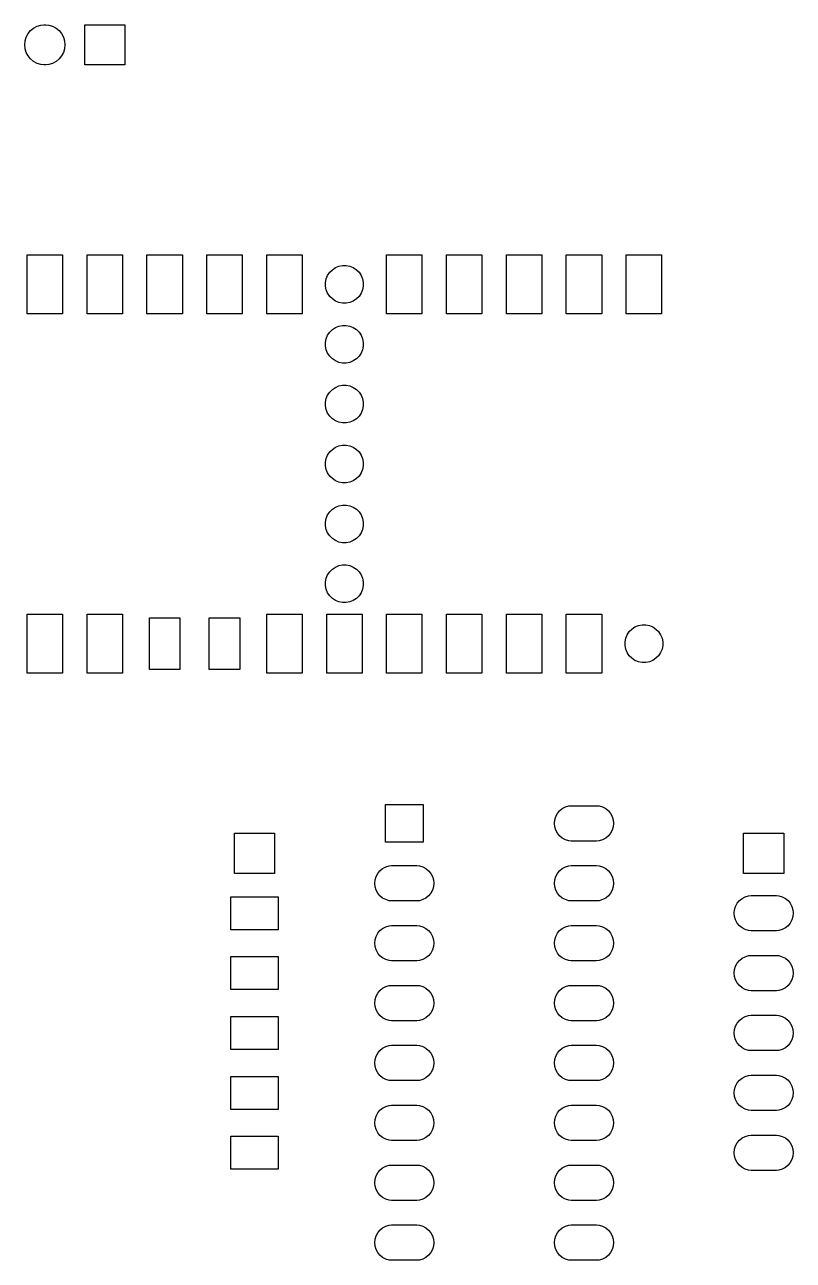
# Model space of a CAD drawing. Extents: x 81 to 148.6, y -132.9 to -77.2.
# Drawn here: x 116 to 148.6, y -132.8 to -80.4 of the extents above; entities that cross this region are included whole.
import ezdxf

# ---------------------------------------------------------------- set-up
doc = ezdxf.new("R2010")
doc.units = 0
doc.header["$MEASUREMENT"] = 0
doc.layers.add('BLACK', color=7, linetype='CONTINUOUS')

msp = doc.modelspace()

# ---------------------------------------------------------------- linework, layer by layer
at = {"layer": 'BLACK', "linetype": 'CONTINUOUS'}
for p, q in [((116.13, -80.8055), (116.236, -80.6761)), ((116.236, -80.6761), (116.365, -80.5698)), ((116.365, -80.5698), (116.513, -80.4909)), ((116.513, -80.4909), (116.673, -80.4423)), ((116.673, -80.4423), (116.798, -80.43)), ((116.798, -80.43), (116.882, -80.43)), ((116.882, -80.43), (117.007, -80.4423)), ((117.007, -80.4423), (117.167, -80.4909)), ((117.167, -80.4909), (117.315, -80.5698)), ((117.315, -80.5698), (117.444, -80.6761)), ((117.444, -80.6761), (117.55, -80.8055)), ((118.53, -82.13), (118.53, -80.43)), ((118.53, -80.43), (120.23, -80.43)), ((120.23, -80.43), (120.23, -82.13)), ((115.986, -81.28), (116.002, -81.1134)), ((116.002, -81.1134), (116.051, -80.9531)), ((116.051, -80.9531), (116.13, -80.8055)), ((117.55, -80.8055), (117.629, -80.9531)), ((117.629, -80.9531), (117.678, -81.1134)), ((117.678, -81.1134), (117.694, -81.28)), ((116.002, -81.4466), (115.986, -81.28)), ((116.051, -81.6069), (116.002, -81.4466)), ((116.13, -81.7545), (116.051, -81.6069)), ((117.629, -81.6069), (117.55, -81.7545)), ((117.678, -81.4466), (117.629, -81.6069)), ((117.694, -81.28), (117.678, -81.4466)), ((116.236, -81.8839), (116.13, -81.7545)), ((116.365, -81.9902), (116.236, -81.8839)), ((116.513, -82.0691), (116.365, -81.9902)), ((116.673, -82.1177), (116.513, -82.0691)), ((116.798, -82.13), (116.673, -82.1177)), ((116.882, -82.13), (116.798, -82.13)), ((117.007, -82.1177), (116.882, -82.13)), ((117.167, -82.0691), (117.007, -82.1177)), ((117.315, -81.9902), (117.167, -82.0691)), ((117.444, -81.8839), (117.315, -81.9902)), ((117.55, -81.7545), (117.444, -81.8839)), ((120.23, -82.13), (118.53, -82.13)), ((116.09, -92.69), (116.09, -90.19)), ((116.09, -90.19), (117.59, -90.19)), ((117.59, -90.19), (117.59, -92.69)), ((118.63, -92.69), (118.63, -90.19)), ((118.63, -90.19), (120.13, -90.19)), ((120.13, -90.19), (120.13, -92.69)), ((121.17, -92.69), (121.17, -90.19)), ((121.17, -90.19), (122.67, -90.19)), ((122.67, -90.19), (122.67, -92.69)), ((123.71, -92.69), (123.71, -90.19)), ((123.71, -90.19), (125.21, -90.19)), ((125.21, -90.19), (125.21, -92.69)), ((126.25, -92.69), (126.25, -90.19)), ((126.25, -90.19), (127.75, -90.19)), ((127.75, -90.19), (127.75, -92.69)), ((129.307, -90.6707), (129.461, -90.64)), ((129.461, -90.64), (129.619, -90.64)), ((129.619, -90.64), (129.773, -90.6707)), ((131.33, -92.69), (131.33, -90.19)), ((131.33, -90.19), (132.83, -90.19)), ((132.83, -90.19), (132.83, -92.69)), ((133.87, -92.69), (133.87, -90.19)), ((133.87, -90.19), (135.37, -90.19)), ((135.37, -90.19), (135.37, -92.69)), ((136.41, -92.69), (136.41, -90.19)), ((136.41, -90.19), (137.91, -90.19)), ((137.91, -90.19), (137.91, -92.69)), ((138.95, -92.69), (138.95, -90.19)), ((138.95, -90.19), (140.45, -90.19)), ((140.45, -90.19), (140.45, -92.69)), ((141.49, -92.69), (141.49, -90.19)), ((141.49, -90.19), (142.99, -90.19)), ((142.99, -90.19), (142.99, -92.69)), ((128.771, -91.2066), (128.831, -91.0611)), ((128.831, -91.0611), (128.919, -90.93)), ((128.919, -90.93), (129.03, -90.8186)), ((129.03, -90.8186), (129.161, -90.731)), ((129.161, -90.731), (129.307, -90.6707)), ((129.773, -90.6707), (129.919, -90.731)), ((129.919, -90.731), (130.05, -90.8186)), ((130.05, -90.8186), (130.161, -90.93)), ((130.161, -90.93), (130.249, -91.0611)), ((130.249, -91.0611), (130.309, -91.2066)), ((128.74, -91.3612), (128.771, -91.2066)), ((128.74, -91.5188), (128.74, -91.3612)), ((128.771, -91.6734), (128.74, -91.5188)), ((128.831, -91.8189), (128.771, -91.6734)), ((130.309, -91.6734), (130.249, -91.8189)), ((130.309, -91.2066), (130.34, -91.3612)), ((130.34, -91.5188), (130.309, -91.6734)), ((130.34, -91.3612), (130.34, -91.5188)), ((128.919, -91.95), (128.831, -91.8189)), ((129.03, -92.0614), (128.919, -91.95)), ((129.161, -92.149), (129.03, -92.0614)), ((129.307, -92.2093), (129.161, -92.149)), ((129.461, -92.24), (129.307, -92.2093)), ((129.773, -92.2093), (129.619, -92.24)), ((129.919, -92.149), (129.773, -92.2093)), ((130.05, -92.0614), (129.919, -92.149)), ((130.161, -91.95), (130.05, -92.0614)), ((130.249, -91.8189), (130.161, -91.95)), ((117.59, -92.69), (116.09, -92.69)), ((120.13, -92.69), (118.63, -92.69)), ((122.67, -92.69), (121.17, -92.69)), ((125.21, -92.69), (123.71, -92.69)), ((127.75, -92.69), (126.25, -92.69)), ((129.619, -92.24), (129.461, -92.24)), ((132.83, -92.69), (131.33, -92.69)), ((135.37, -92.69), (133.87, -92.69)), ((137.91, -92.69), (136.41, -92.69)), ((140.45, -92.69), (138.95, -92.69)), ((142.99, -92.69), (141.49, -92.69)), ((129.03, -93.3586), (129.161, -93.271)), ((129.161, -93.271), (129.307, -93.2107)), ((129.307, -93.2107), (129.461, -93.18)), ((129.461, -93.18), (129.619, -93.18)), ((129.619, -93.18), (129.773, -93.2107)), ((129.773, -93.2107), (129.919, -93.271)), ((129.919, -93.271), (130.05, -93.3586)), ((128.74, -93.9012), (128.771, -93.7466)), ((128.771, -93.7466), (128.831, -93.6011)), ((128.831, -93.6011), (128.919, -93.47)), ((128.919, -93.47), (129.03, -93.3586)), ((130.05, -93.3586), (130.161, -93.47)), ((130.161, -93.47), (130.249, -93.6011)), ((130.249, -93.6011), (130.309, -93.7466)), ((130.309, -93.7466), (130.34, -93.9012)), ((128.74, -94.0588), (128.74, -93.9012)), ((128.771, -94.2134), (128.74, -94.0588)), ((128.831, -94.3589), (128.771, -94.2134)), ((130.309, -94.2134), (130.249, -94.3589)), ((130.34, -94.0588), (130.309, -94.2134)), ((130.34, -93.9012), (130.34, -94.0588)), ((128.919, -94.49), (128.831, -94.3589)), ((129.03, -94.6014), (128.919, -94.49)), ((129.161, -94.689), (129.03, -94.6014)), ((129.307, -94.7493), (129.161, -94.689)), ((129.461, -94.78), (129.307, -94.7493)), ((129.619, -94.78), (129.461, -94.78)), ((129.773, -94.7493), (129.619, -94.78)), ((129.919, -94.689), (129.773, -94.7493)), ((130.05, -94.6014), (129.919, -94.689)), ((130.161, -94.49), (130.05, -94.6014)), ((130.249, -94.3589), (130.161, -94.49)), ((129.03, -95.8986), (129.161, -95.811)), ((129.161, -95.811), (129.307, -95.7507)), ((129.307, -95.7507), (129.461, -95.72)), ((129.461, -95.72), (129.619, -95.72)), ((129.619, -95.72), (129.773, -95.7507)), ((129.773, -95.7507), (129.919, -95.811)), ((129.919, -95.811), (130.05, -95.8986)), ((128.74, -96.4412), (128.771, -96.2866)), ((128.771, -96.2866), (128.831, -96.1411)), ((128.831, -96.1411), (128.919, -96.01)), ((128.919, -96.01), (129.03, -95.8986)), ((130.05, -95.8986), (130.161, -96.01)), ((130.161, -96.01), (130.249, -96.1411)), ((130.249, -96.1411), (130.309, -96.2866)), ((130.309, -96.2866), (130.34, -96.4412)), ((128.74, -96.5988), (128.74, -96.4412)), ((128.771, -96.7534), (128.74, -96.5988)), ((128.831, -96.8989), (128.771, -96.7534)), ((128.919, -97.03), (128.831, -96.8989)), ((130.249, -96.8989), (130.161, -97.03)), ((130.309, -96.7534), (130.249, -96.8989)), ((130.34, -96.5988), (130.309, -96.7534)), ((130.34, -96.4412), (130.34, -96.5988)), ((129.03, -97.1414), (128.919, -97.03)), ((129.161, -97.229), (129.03, -97.1414)), ((129.307, -97.2893), (129.161, -97.229)), ((129.461, -97.32), (129.307, -97.2893)), ((129.619, -97.32), (129.461, -97.32)), ((129.773, -97.2893), (129.619, -97.32)), ((129.919, -97.229), (129.773, -97.2893)), ((130.05, -97.1414), (129.919, -97.229)), ((130.161, -97.03), (130.05, -97.1414)), ((128.919, -98.55), (129.03, -98.4386)), ((129.03, -98.4386), (129.161, -98.351)), ((129.161, -98.351), (129.307, -98.2907)), ((129.307, -98.2907), (129.461, -98.26)), ((129.461, -98.26), (129.619, -98.26)), ((129.619, -98.26), (129.773, -98.2907)), ((129.773, -98.2907), (129.919, -98.351)), ((129.919, -98.351), (130.05, -98.4386)), ((130.05, -98.4386), (130.161, -98.55)), ((128.74, -98.9812), (128.771, -98.8266)), ((128.74, -99.1388), (128.74, -98.9812)), ((128.771, -98.8266), (128.831, -98.6811)), ((128.831, -98.6811), (128.919, -98.55)), ((130.161, -98.55), (130.249, -98.6811)), ((130.249, -98.6811), (130.309, -98.8266)), ((130.309, -98.8266), (130.34, -98.9812)), ((130.34, -98.9812), (130.34, -99.1388)), ((128.771, -99.2934), (128.74, -99.1388)), ((128.831, -99.4389), (128.771, -99.2934)), ((128.919, -99.57), (128.831, -99.4389)), ((130.249, -99.4389), (130.161, -99.57)), ((130.309, -99.2934), (130.249, -99.4389)), ((130.34, -99.1388), (130.309, -99.2934)), ((129.03, -99.6814), (128.919, -99.57)), ((129.161, -99.769), (129.03, -99.6814)), ((129.307, -99.8293), (129.161, -99.769)), ((129.461, -99.86), (129.307, -99.8293)), ((129.619, -99.86), (129.461, -99.86)), ((129.773, -99.8293), (129.619, -99.86)), ((129.919, -99.769), (129.773, -99.8293)), ((130.05, -99.6814), (129.919, -99.769)), ((130.161, -99.57), (130.05, -99.6814)), ((128.831, -101.221), (128.919, -101.09)), ((128.919, -101.09), (129.03, -100.979)), ((129.03, -100.979), (129.161, -100.891)), ((129.161, -100.891), (129.307, -100.831)), ((129.307, -100.831), (129.461, -100.8)), ((129.461, -100.8), (129.619, -100.8)), ((129.619, -100.8), (129.773, -100.831)), ((129.773, -100.831), (129.919, -100.891)), ((129.919, -100.891), (130.05, -100.979)), ((130.05, -100.979), (130.161, -101.09)), ((130.161, -101.09), (130.249, -101.221)), ((128.74, -101.521), (128.771, -101.367)), ((128.74, -101.679), (128.74, -101.521)), ((128.771, -101.367), (128.831, -101.221)), ((130.249, -101.221), (130.309, -101.367)), ((130.309, -101.367), (130.34, -101.521)), ((130.34, -101.521), (130.34, -101.679)), ((128.771, -101.833), (128.74, -101.679)), ((128.831, -101.979), (128.771, -101.833)), ((128.919, -102.11), (128.831, -101.979)), ((129.03, -102.221), (128.919, -102.11)), ((130.161, -102.11), (130.05, -102.221)), ((130.249, -101.979), (130.161, -102.11)), ((130.309, -101.833), (130.249, -101.979)), ((130.34, -101.679), (130.309, -101.833)), ((129.161, -102.309), (129.03, -102.221)), ((129.307, -102.369), (129.161, -102.309)), ((129.461, -102.4), (129.307, -102.369)), ((129.619, -102.4), (129.461, -102.4)), ((129.773, -102.369), (129.619, -102.4)), ((129.919, -102.309), (129.773, -102.369)), ((130.05, -102.221), (129.919, -102.309)), ((128.831, -103.761), (128.919, -103.63)), ((128.919, -103.63), (129.03, -103.519)), ((129.03, -103.519), (129.161, -103.431)), ((129.161, -103.431), (129.307, -103.371)), ((129.307, -103.371), (129.461, -103.34)), ((129.461, -103.34), (129.619, -103.34)), ((129.619, -103.34), (129.773, -103.371)), ((129.773, -103.371), (129.919, -103.431)), ((129.919, -103.431), (130.05, -103.519)), ((130.05, -103.519), (130.161, -103.63)), ((130.161, -103.63), (130.249, -103.761)), ((128.74, -104.061), (128.771, -103.907)), ((128.74, -104.219), (128.74, -104.061)), ((128.771, -104.373), (128.74, -104.219)), ((128.771, -103.907), (128.831, -103.761)), ((130.249, -103.761), (130.309, -103.907)), ((130.309, -103.907), (130.34, -104.061)), ((130.34, -104.219), (130.309, -104.373)), ((130.34, -104.061), (130.34, -104.219)), ((128.831, -104.519), (128.771, -104.373)), ((128.919, -104.65), (128.831, -104.519)), ((129.03, -104.761), (128.919, -104.65)), ((129.161, -104.849), (129.03, -104.761)), ((130.05, -104.761), (129.919, -104.849)), ((130.161, -104.65), (130.05, -104.761)), ((130.249, -104.519), (130.161, -104.65)), ((130.309, -104.373), (130.249, -104.519)), ((129.307, -104.909), (129.161, -104.849)), ((129.461, -104.94), (129.307, -104.909)), ((129.619, -104.94), (129.461, -104.94)), ((129.773, -104.909), (129.619, -104.94)), ((129.919, -104.849), (129.773, -104.909)), ((116.09, -107.93), (116.09, -105.43)), ((116.09, -105.43), (117.59, -105.43)), ((117.59, -105.43), (117.59, -107.93)), ((118.63, -107.93), (118.63, -105.43)), ((118.63, -105.43), (120.13, -105.43)), ((120.13, -105.43), (120.13, -107.93)), ((121.27, -107.78), (121.27, -105.58)), ((121.27, -105.58), (122.57, -105.58)), ((122.57, -105.58), (122.57, -107.78)), ((123.81, -107.78), (123.81, -105.58)), ((123.81, -105.58), (125.11, -105.58)), ((125.11, -105.58), (125.11, -107.78)), ((126.25, -107.93), (126.25, -105.43)), ((126.25, -105.43), (127.75, -105.43)), ((127.75, -105.43), (127.75, -107.93)), ((128.79, -107.93), (128.79, -105.43)), ((128.79, -105.43), (130.29, -105.43)), ((130.29, -105.43), (130.29, -107.93)), ((131.33, -107.93), (131.33, -105.43)), ((131.33, -105.43), (132.83, -105.43)), ((132.83, -105.43), (132.83, -107.93)), ((133.87, -107.93), (133.87, -105.43)), ((133.87, -105.43), (135.37, -105.43)), ((135.37, -105.43), (135.37, -107.93)), ((136.41, -107.93), (136.41, -105.43)), ((136.41, -105.43), (137.91, -105.43)), ((137.91, -105.43), (137.91, -107.93)), ((138.95, -107.93), (138.95, -105.43)), ((138.95, -105.43), (140.45, -105.43)), ((140.45, -105.43), (140.45, -107.93)), ((141.471, -106.447), (141.531, -106.301)), ((141.531, -106.301), (141.619, -106.17)), ((141.619, -106.17), (141.73, -106.059)), ((141.73, -106.059), (141.861, -105.971)), ((141.861, -105.971), (142.007, -105.911)), ((142.007, -105.911), (142.161, -105.88)), ((142.161, -105.88), (142.319, -105.88)), ((142.319, -105.88), (142.473, -105.911)), ((142.473, -105.911), (142.619, -105.971)), ((142.619, -105.971), (142.75, -106.059)), ((142.75, -106.059), (142.861, -106.17)), ((142.861, -106.17), (142.949, -106.301)), ((142.949, -106.301), (143.009, -106.447)), ((141.44, -106.601), (141.471, -106.447)), ((141.44, -106.759), (141.44, -106.601)), ((141.471, -106.913), (141.44, -106.759)), ((143.009, -106.447), (143.04, -106.601)), ((143.04, -106.759), (143.009, -106.913)), ((143.04, -106.601), (143.04, -106.759)), ((141.531, -107.059), (141.471, -106.913)), ((141.619, -107.19), (141.531, -107.059)), ((141.73, -107.301), (141.619, -107.19)), ((141.861, -107.389), (141.73, -107.301)), ((142.007, -107.449), (141.861, -107.389)), ((142.619, -107.389), (142.473, -107.449)), ((142.75, -107.301), (142.619, -107.389)), ((142.861, -107.19), (142.75, -107.301)), ((142.949, -107.059), (142.861, -107.19)), ((143.009, -106.913), (142.949, -107.059)), ((117.59, -107.93), (116.09, -107.93)), ((120.13, -107.93), (118.63, -107.93)), ((122.57, -107.78), (121.27, -107.78)), ((125.11, -107.78), (123.81, -107.78)), ((127.75, -107.93), (126.25, -107.93)), ((130.29, -107.93), (128.79, -107.93)), ((132.83, -107.93), (131.33, -107.93)), ((135.37, -107.93), (133.87, -107.93)), ((137.91, -107.93), (136.41, -107.93)), ((140.45, -107.93), (138.95, -107.93)), ((142.161, -107.48), (142.007, -107.449)), ((142.319, -107.48), (142.161, -107.48)), ((142.473, -107.449), (142.319, -107.48)), ((131.28, -115.1), (131.28, -113.5)), ((131.28, -113.5), (132.88, -113.5)), ((132.88, -113.5), (132.88, -115.1)), ((138.667, -113.767), (138.781, -113.673)), ((138.781, -113.673), (138.912, -113.604)), ((138.912, -113.604), (139.053, -113.561)), ((139.053, -113.561), (139.163, -113.55)), ((139.163, -113.55), (140.237, -113.55)), ((140.237, -113.55), (140.347, -113.561)), ((140.347, -113.561), (140.488, -113.604)), ((140.488, -113.604), (140.619, -113.673)), ((140.619, -113.673), (140.733, -113.767)), ((138.446, -114.3), (138.461, -114.153)), ((138.461, -114.153), (138.504, -114.012)), ((138.504, -114.012), (138.573, -113.881)), ((138.573, -113.881), (138.667, -113.767)), ((140.733, -113.767), (140.827, -113.881)), ((140.827, -113.881), (140.896, -114.012)), ((140.896, -114.012), (140.939, -114.153)), ((140.939, -114.153), (140.954, -114.3)), ((124.88, -116.42), (124.88, -114.72)), ((124.88, -114.72), (126.58, -114.72)), ((126.58, -114.72), (126.58, -116.42)), ((138.461, -114.447), (138.446, -114.3)), ((138.504, -114.588), (138.461, -114.447)), ((138.573, -114.719), (138.504, -114.588)), ((138.667, -114.833), (138.573, -114.719)), ((140.827, -114.719), (140.733, -114.833)), ((140.896, -114.588), (140.827, -114.719)), ((140.939, -114.447), (140.896, -114.588)), ((140.954, -114.3), (140.939, -114.447)), ((146.47, -116.42), (146.47, -114.72)), ((146.47, -114.72), (148.17, -114.72)), ((148.17, -114.72), (148.17, -116.42)), ((132.88, -115.1), (131.28, -115.1)), ((138.781, -114.927), (138.667, -114.833)), ((138.912, -114.996), (138.781, -114.927)), ((139.053, -115.039), (138.912, -114.996)), ((139.163, -115.05), (139.053, -115.039)), ((140.237, -115.05), (139.163, -115.05)), ((140.347, -115.039), (140.237, -115.05)), ((140.488, -114.996), (140.347, -115.039)), ((140.619, -114.927), (140.488, -114.996)), ((140.733, -114.833), (140.619, -114.927)), ((130.953, -116.421), (131.047, -116.307)), ((131.047, -116.307), (131.161, -116.213)), ((131.161, -116.213), (131.292, -116.144)), ((131.292, -116.144), (131.433, -116.101)), ((131.433, -116.101), (131.543, -116.09)), ((131.543, -116.09), (132.617, -116.09)), ((132.617, -116.09), (132.727, -116.101)), ((132.727, -116.101), (132.868, -116.144)), ((132.868, -116.144), (132.999, -116.213)), ((132.999, -116.213), (133.113, -116.307)), ((133.113, -116.307), (133.207, -116.421)), ((138.573, -116.421), (138.667, -116.307)), ((138.667, -116.307), (138.781, -116.213)), ((138.781, -116.213), (138.912, -116.144)), ((138.912, -116.144), (139.053, -116.101)), ((139.053, -116.101), (139.163, -116.09)), ((139.163, -116.09), (140.237, -116.09)), ((140.237, -116.09), (140.347, -116.101)), ((140.347, -116.101), (140.488, -116.144)), ((140.488, -116.144), (140.619, -116.213)), ((140.619, -116.213), (140.733, -116.307)), ((140.733, -116.307), (140.827, -116.421)), ((126.58, -116.42), (124.88, -116.42)), ((130.826, -116.84), (130.841, -116.693)), ((130.841, -116.987), (130.826, -116.84)), ((130.841, -116.693), (130.884, -116.552)), ((130.884, -116.552), (130.953, -116.421)), ((133.207, -116.421), (133.276, -116.552)), ((133.276, -116.552), (133.319, -116.693)), ((133.319, -116.693), (133.334, -116.84)), ((133.334, -116.84), (133.319, -116.987)), ((138.446, -116.84), (138.461, -116.693)), ((138.461, -116.987), (138.446, -116.84)), ((138.461, -116.693), (138.504, -116.552)), ((138.504, -116.552), (138.573, -116.421)), ((140.827, -116.421), (140.896, -116.552)), ((140.896, -116.552), (140.939, -116.693)), ((140.939, -116.693), (140.954, -116.84)), ((140.954, -116.84), (140.939, -116.987)), ((148.17, -116.42), (146.47, -116.42)), ((130.884, -117.128), (130.841, -116.987)), ((130.953, -117.259), (130.884, -117.128)), ((131.047, -117.373), (130.953, -117.259)), ((131.161, -117.467), (131.047, -117.373)), ((133.113, -117.373), (132.999, -117.467)), ((133.207, -117.259), (133.113, -117.373)), ((133.276, -117.128), (133.207, -117.259)), ((133.319, -116.987), (133.276, -117.128)), ((138.504, -117.128), (138.461, -116.987)), ((138.573, -117.259), (138.504, -117.128)), ((138.667, -117.373), (138.573, -117.259)), ((138.781, -117.467), (138.667, -117.373)), ((140.733, -117.373), (140.619, -117.467)), ((140.827, -117.259), (140.733, -117.373)), ((140.896, -117.128), (140.827, -117.259)), ((140.939, -116.987), (140.896, -117.128)), ((146.532, -117.414), (146.673, -117.371)), ((146.673, -117.371), (146.783, -117.36)), ((146.783, -117.36), (147.857, -117.36)), ((147.857, -117.36), (147.967, -117.371)), ((147.967, -117.371), (148.108, -117.414)), ((124.73, -118.81), (124.73, -117.41)), ((124.73, -117.41), (126.73, -117.41)), ((126.73, -117.41), (126.73, -118.81)), ((131.292, -117.536), (131.161, -117.467)), ((131.433, -117.579), (131.292, -117.536)), ((131.543, -117.59), (131.433, -117.579)), ((132.617, -117.59), (131.543, -117.59)), ((132.727, -117.579), (132.617, -117.59)), ((132.868, -117.536), (132.727, -117.579)), ((132.999, -117.467), (132.868, -117.536)), ((138.912, -117.536), (138.781, -117.467)), ((139.053, -117.579), (138.912, -117.536)), ((139.163, -117.59), (139.053, -117.579)), ((140.237, -117.59), (139.163, -117.59)), ((140.347, -117.579), (140.237, -117.59)), ((140.488, -117.536), (140.347, -117.579)), ((140.619, -117.467), (140.488, -117.536)), ((146.081, -117.963), (146.124, -117.822)), ((146.124, -117.822), (146.193, -117.691)), ((146.193, -117.691), (146.287, -117.577)), ((146.287, -117.577), (146.401, -117.483)), ((146.401, -117.483), (146.532, -117.414)), ((148.108, -117.414), (148.239, -117.483)), ((148.239, -117.483), (148.353, -117.577)), ((148.353, -117.577), (148.447, -117.691)), ((148.447, -117.691), (148.516, -117.822)), ((148.516, -117.822), (148.559, -117.963)), ((146.066, -118.11), (146.081, -117.963)), ((146.081, -118.257), (146.066, -118.11)), ((146.124, -118.398), (146.081, -118.257)), ((146.193, -118.529), (146.124, -118.398)), ((148.516, -118.398), (148.447, -118.529)), ((148.559, -118.257), (148.516, -118.398)), ((148.559, -117.963), (148.574, -118.11)), ((148.574, -118.11), (148.559, -118.257)), ((126.73, -118.81), (124.73, -118.81)), ((130.953, -118.961), (131.047, -118.847)), ((131.047, -118.847), (131.161, -118.753)), ((131.161, -118.753), (131.292, -118.684)), ((131.292, -118.684), (131.433, -118.641)), ((131.433, -118.641), (131.543, -118.63)), ((131.543, -118.63), (132.617, -118.63)), ((132.617, -118.63), (132.727, -118.641)), ((132.727, -118.641), (132.868, -118.684)), ((132.868, -118.684), (132.999, -118.753)), ((132.999, -118.753), (133.113, -118.847)), ((133.113, -118.847), (133.207, -118.961)), ((138.573, -118.961), (138.667, -118.847)), ((138.667, -118.847), (138.781, -118.753)), ((138.781, -118.753), (138.912, -118.684)), ((138.912, -118.684), (139.053, -118.641)), ((139.053, -118.641), (139.163, -118.63)), ((139.163, -118.63), (140.237, -118.63)), ((140.237, -118.63), (140.347, -118.641)), ((140.347, -118.641), (140.488, -118.684)), ((140.488, -118.684), (140.619, -118.753)), ((140.619, -118.753), (140.733, -118.847)), ((140.733, -118.847), (140.827, -118.961)), ((146.287, -118.643), (146.193, -118.529)), ((146.401, -118.737), (146.287, -118.643)), ((146.532, -118.806), (146.401, -118.737)), ((146.673, -118.849), (146.532, -118.806)), ((146.783, -118.86), (146.673, -118.849)), ((147.857, -118.86), (146.783, -118.86)), ((147.967, -118.849), (147.857, -118.86)), ((148.108, -118.806), (147.967, -118.849)), ((148.239, -118.737), (148.108, -118.806)), ((148.353, -118.643), (148.239, -118.737)), ((148.447, -118.529), (148.353, -118.643)), ((130.826, -119.38), (130.841, -119.233)), ((130.841, -119.527), (130.826, -119.38)), ((130.841, -119.233), (130.884, -119.092)), ((130.884, -119.092), (130.953, -118.961)), ((133.207, -118.961), (133.276, -119.092)), ((133.276, -119.092), (133.319, -119.233)), ((133.319, -119.233), (133.334, -119.38)), ((133.334, -119.38), (133.319, -119.527)), ((138.446, -119.38), (138.461, -119.233)), ((138.461, -119.527), (138.446, -119.38)), ((138.461, -119.233), (138.504, -119.092)), ((138.504, -119.092), (138.573, -118.961)), ((140.827, -118.961), (140.896, -119.092)), ((140.896, -119.092), (140.939, -119.233)), ((140.939, -119.233), (140.954, -119.38)), ((140.954, -119.38), (140.939, -119.527)), ((124.73, -121.35), (124.73, -119.95)), ((124.73, -119.95), (126.73, -119.95)), ((126.73, -119.95), (126.73, -121.35)), ((130.884, -119.668), (130.841, -119.527)), ((130.953, -119.799), (130.884, -119.668)), ((131.047, -119.913), (130.953, -119.799)), ((131.161, -120.007), (131.047, -119.913)), ((133.113, -119.913), (132.999, -120.007)), ((133.207, -119.799), (133.113, -119.913)), ((133.276, -119.668), (133.207, -119.799)), ((133.319, -119.527), (133.276, -119.668)), ((138.504, -119.668), (138.461, -119.527)), ((138.573, -119.799), (138.504, -119.668)), ((138.667, -119.913), (138.573, -119.799)), ((138.781, -120.007), (138.667, -119.913)), ((140.733, -119.913), (140.619, -120.007)), ((140.827, -119.799), (140.733, -119.913)), ((140.896, -119.668), (140.827, -119.799)), ((140.939, -119.527), (140.896, -119.668)), ((146.401, -120.023), (146.532, -119.954)), ((146.532, -119.954), (146.673, -119.911)), ((146.673, -119.911), (146.783, -119.9)), ((146.783, -119.9), (147.857, -119.9)), ((147.857, -119.9), (147.967, -119.911)), ((147.967, -119.911), (148.108, -119.954)), ((148.108, -119.954), (148.239, -120.023)), ((131.292, -120.076), (131.161, -120.007)), ((131.433, -120.119), (131.292, -120.076)), ((131.543, -120.13), (131.433, -120.119)), ((132.617, -120.13), (131.543, -120.13)), ((132.727, -120.119), (132.617, -120.13)), ((132.868, -120.076), (132.727, -120.119)), ((132.999, -120.007), (132.868, -120.076)), ((138.912, -120.076), (138.781, -120.007)), ((139.053, -120.119), (138.912, -120.076)), ((139.163, -120.13), (139.053, -120.119)), ((140.237, -120.13), (139.163, -120.13)), ((140.347, -120.119), (140.237, -120.13)), ((140.488, -120.076), (140.347, -120.119)), ((140.619, -120.007), (140.488, -120.076)), ((146.066, -120.65), (146.081, -120.503)), ((146.081, -120.503), (146.124, -120.362)), ((146.124, -120.362), (146.193, -120.231)), ((146.193, -120.231), (146.287, -120.117)), ((146.287, -120.117), (146.401, -120.023)), ((148.239, -120.023), (148.353, -120.117)), ((148.353, -120.117), (148.447, -120.231)), ((148.447, -120.231), (148.516, -120.362)), ((148.516, -120.362), (148.559, -120.503)), ((148.559, -120.503), (148.574, -120.65)), ((146.081, -120.797), (146.066, -120.65)), ((146.124, -120.938), (146.081, -120.797)), ((146.193, -121.069), (146.124, -120.938)), ((148.516, -120.938), (148.447, -121.069)), ((148.559, -120.797), (148.516, -120.938)), ((148.574, -120.65), (148.559, -120.797)), ((126.73, -121.35), (124.73, -121.35)), ((130.884, -121.632), (130.953, -121.501)), ((130.953, -121.501), (131.047, -121.387)), ((131.047, -121.387), (131.161, -121.293)), ((131.161, -121.293), (131.292, -121.224)), ((131.292, -121.224), (131.433, -121.181)), ((131.433, -121.181), (131.543, -121.17)), ((131.543, -121.17), (132.617, -121.17)), ((132.617, -121.17), (132.727, -121.181)), ((132.727, -121.181), (132.868, -121.224)), ((132.868, -121.224), (132.999, -121.293)), ((132.999, -121.293), (133.113, -121.387)), ((133.113, -121.387), (133.207, -121.501)), ((133.207, -121.501), (133.276, -121.632)), ((138.504, -121.632), (138.573, -121.501)), ((138.573, -121.501), (138.667, -121.387)), ((138.667, -121.387), (138.781, -121.293)), ((138.781, -121.293), (138.912, -121.224)), ((138.912, -121.224), (139.053, -121.181)), ((139.053, -121.181), (139.163, -121.17)), ((139.163, -121.17), (140.237, -121.17)), ((140.237, -121.17), (140.347, -121.181)), ((140.347, -121.181), (140.488, -121.224)), ((140.488, -121.224), (140.619, -121.293)), ((140.619, -121.293), (140.733, -121.387)), ((140.733, -121.387), (140.827, -121.501)), ((140.827, -121.501), (140.896, -121.632)), ((146.287, -121.183), (146.193, -121.069)), ((146.401, -121.277), (146.287, -121.183)), ((146.532, -121.346), (146.401, -121.277)), ((146.673, -121.389), (146.532, -121.346)), ((146.783, -121.4), (146.673, -121.389)), ((147.857, -121.4), (146.783, -121.4)), ((147.967, -121.389), (147.857, -121.4)), ((148.108, -121.346), (147.967, -121.389)), ((148.239, -121.277), (148.108, -121.346)), ((148.353, -121.183), (148.239, -121.277)), ((148.447, -121.069), (148.353, -121.183)), ((130.826, -121.92), (130.841, -121.773)), ((130.841, -122.067), (130.826, -121.92)), ((130.841, -121.773), (130.884, -121.632)), ((130.884, -122.208), (130.841, -122.067)), ((133.276, -121.632), (133.319, -121.773)), ((133.319, -122.067), (133.276, -122.208)), ((133.319, -121.773), (133.334, -121.92)), ((133.334, -121.92), (133.319, -122.067)), ((138.446, -121.92), (138.461, -121.773)), ((138.461, -122.067), (138.446, -121.92)), ((138.461, -121.773), (138.504, -121.632)), ((138.504, -122.208), (138.461, -122.067)), ((140.896, -121.632), (140.939, -121.773)), ((140.939, -122.067), (140.896, -122.208)), ((140.939, -121.773), (140.954, -121.92)), ((140.954, -121.92), (140.939, -122.067)), ((124.73, -123.89), (124.73, -122.49)), ((124.73, -122.49), (126.73, -122.49)), ((126.73, -122.49), (126.73, -123.89)), ((130.953, -122.339), (130.884, -122.208)), ((131.047, -122.453), (130.953, -122.339)), ((131.161, -122.547), (131.047, -122.453)), ((131.292, -122.616), (131.161, -122.547)), ((131.433, -122.659), (131.292, -122.616)), ((132.868, -122.616), (132.727, -122.659)), ((132.999, -122.547), (132.868, -122.616)), ((133.113, -122.453), (132.999, -122.547)), ((133.207, -122.339), (133.113, -122.453)), ((133.276, -122.208), (133.207, -122.339)), ((138.573, -122.339), (138.504, -122.208)), ((138.667, -122.453), (138.573, -122.339)), ((138.781, -122.547), (138.667, -122.453)), ((138.912, -122.616), (138.781, -122.547)), ((139.053, -122.659), (138.912, -122.616)), ((140.488, -122.616), (140.347, -122.659)), ((140.619, -122.547), (140.488, -122.616)), ((140.733, -122.453), (140.619, -122.547)), ((140.827, -122.339), (140.733, -122.453)), ((140.896, -122.208), (140.827, -122.339)), ((146.287, -122.657), (146.401, -122.563)), ((146.401, -122.563), (146.532, -122.494)), ((146.532, -122.494), (146.673, -122.451)), ((146.673, -122.451), (146.783, -122.44)), ((146.783, -122.44), (147.857, -122.44)), ((147.857, -122.44), (147.967, -122.451)), ((147.967, -122.451), (148.108, -122.494)), ((148.108, -122.494), (148.239, -122.563)), ((148.239, -122.563), (148.353, -122.657)), ((131.543, -122.67), (131.433, -122.659)), ((132.617, -122.67), (131.543, -122.67)), ((132.727, -122.659), (132.617, -122.67)), ((139.163, -122.67), (139.053, -122.659)), ((140.237, -122.67), (139.163, -122.67)), ((140.347, -122.659), (140.237, -122.67)), ((146.066, -123.19), (146.081, -123.043)), ((146.081, -123.043), (146.124, -122.902)), ((146.124, -122.902), (146.193, -122.771)), ((146.193, -122.771), (146.287, -122.657)), ((148.353, -122.657), (148.447, -122.771)), ((148.447, -122.771), (148.516, -122.902)), ((148.516, -122.902), (148.559, -123.043)), ((148.559, -123.043), (148.574, -123.19)), ((146.081, -123.337), (146.066, -123.19)), ((146.124, -123.478), (146.081, -123.337)), ((146.193, -123.609), (146.124, -123.478)), ((146.287, -123.723), (146.193, -123.609)), ((148.447, -123.609), (148.353, -123.723)), ((148.516, -123.478), (148.447, -123.609)), ((148.559, -123.337), (148.516, -123.478)), ((148.574, -123.19), (148.559, -123.337)), ((126.73, -123.89), (124.73, -123.89)), ((130.841, -124.313), (130.884, -124.172)), ((130.884, -124.172), (130.953, -124.041)), ((130.953, -124.041), (131.047, -123.927)), ((131.047, -123.927), (131.161, -123.833)), ((131.161, -123.833), (131.292, -123.764)), ((131.292, -123.764), (131.433, -123.721)), ((131.433, -123.721), (131.543, -123.71)), ((131.543, -123.71), (132.617, -123.71)), ((132.617, -123.71), (132.727, -123.721)), ((132.727, -123.721), (132.868, -123.764)), ((132.868, -123.764), (132.999, -123.833)), ((132.999, -123.833), (133.113, -123.927)), ((133.113, -123.927), (133.207, -124.041)), ((133.207, -124.041), (133.276, -124.172)), ((133.276, -124.172), (133.319, -124.313)), ((138.461, -124.313), (138.504, -124.172)), ((138.504, -124.172), (138.573, -124.041)), ((138.573, -124.041), (138.667, -123.927)), ((138.667, -123.927), (138.781, -123.833)), ((138.781, -123.833), (138.912, -123.764)), ((138.912, -123.764), (139.053, -123.721)), ((139.053, -123.721), (139.163, -123.71)), ((139.163, -123.71), (140.237, -123.71)), ((140.237, -123.71), (140.347, -123.721)), ((140.347, -123.721), (140.488, -123.764)), ((140.488, -123.764), (140.619, -123.833)), ((140.619, -123.833), (140.733, -123.927)), ((140.733, -123.927), (140.827, -124.041)), ((140.827, -124.041), (140.896, -124.172)), ((140.896, -124.172), (140.939, -124.313)), ((146.401, -123.817), (146.287, -123.723)), ((146.532, -123.886), (146.401, -123.817)), ((146.673, -123.929), (146.532, -123.886)), ((146.783, -123.94), (146.673, -123.929)), ((147.857, -123.94), (146.783, -123.94)), ((147.967, -123.929), (147.857, -123.94)), ((148.108, -123.886), (147.967, -123.929)), ((148.239, -123.817), (148.108, -123.886)), ((148.353, -123.723), (148.239, -123.817)), ((130.826, -124.46), (130.841, -124.313)), ((130.841, -124.607), (130.826, -124.46)), ((130.884, -124.748), (130.841, -124.607)), ((133.319, -124.607), (133.276, -124.748)), ((133.319, -124.313), (133.334, -124.46)), ((133.334, -124.46), (133.319, -124.607)), ((138.446, -124.46), (138.461, -124.313)), ((138.461, -124.607), (138.446, -124.46)), ((138.504, -124.748), (138.461, -124.607)), ((140.939, -124.607), (140.896, -124.748)), ((140.939, -124.313), (140.954, -124.46)), ((140.954, -124.46), (140.939, -124.607)), ((124.73, -126.43), (124.73, -125.03)), ((124.73, -125.03), (126.73, -125.03)), ((126.73, -125.03), (126.73, -126.43)), ((130.953, -124.879), (130.884, -124.748)), ((131.047, -124.993), (130.953, -124.879)), ((131.161, -125.087), (131.047, -124.993)), ((131.292, -125.156), (131.161, -125.087)), ((131.433, -125.199), (131.292, -125.156)), ((131.543, -125.21), (131.433, -125.199)), ((132.617, -125.21), (131.543, -125.21)), ((132.727, -125.199), (132.617, -125.21)), ((132.868, -125.156), (132.727, -125.199)), ((132.999, -125.087), (132.868, -125.156)), ((133.113, -124.993), (132.999, -125.087)), ((133.207, -124.879), (133.113, -124.993)), ((133.276, -124.748), (133.207, -124.879)), ((138.573, -124.879), (138.504, -124.748)), ((138.667, -124.993), (138.573, -124.879)), ((138.781, -125.087), (138.667, -124.993)), ((138.912, -125.156), (138.781, -125.087)), ((139.053, -125.199), (138.912, -125.156)), ((139.163, -125.21), (139.053, -125.199)), ((140.237, -125.21), (139.163, -125.21)), ((140.347, -125.199), (140.237, -125.21)), ((140.488, -125.156), (140.347, -125.199)), ((140.619, -125.087), (140.488, -125.156)), ((140.733, -124.993), (140.619, -125.087)), ((140.827, -124.879), (140.733, -124.993)), ((140.896, -124.748), (140.827, -124.879)), ((146.193, -125.311), (146.287, -125.197)), ((146.287, -125.197), (146.401, -125.103)), ((146.401, -125.103), (146.532, -125.034)), ((146.532, -125.034), (146.673, -124.991)), ((146.673, -124.991), (146.783, -124.98)), ((146.783, -124.98), (147.857, -124.98)), ((147.857, -124.98), (147.967, -124.991)), ((147.967, -124.991), (148.108, -125.034)), ((148.108, -125.034), (148.239, -125.103)), ((148.239, -125.103), (148.353, -125.197)), ((148.353, -125.197), (148.447, -125.311)), ((146.066, -125.73), (146.081, -125.583)), ((146.081, -125.877), (146.066, -125.73)), ((146.081, -125.583), (146.124, -125.442)), ((146.124, -125.442), (146.193, -125.311)), ((148.447, -125.311), (148.516, -125.442)), ((148.516, -125.442), (148.559, -125.583)), ((148.559, -125.583), (148.574, -125.73)), ((148.574, -125.73), (148.559, -125.877)), ((131.292, -126.304), (131.433, -126.261)), ((131.433, -126.261), (131.543, -126.25)), ((131.543, -126.25), (132.617, -126.25)), ((132.617, -126.25), (132.727, -126.261)), ((132.727, -126.261), (132.868, -126.304)), ((138.912, -126.304), (139.053, -126.261)), ((139.053, -126.261), (139.163, -126.25)), ((139.163, -126.25), (140.237, -126.25)), ((140.237, -126.25), (140.347, -126.261)), ((140.347, -126.261), (140.488, -126.304)), ((146.124, -126.018), (146.081, -125.877)), ((146.193, -126.149), (146.124, -126.018)), ((146.287, -126.263), (146.193, -126.149)), ((146.401, -126.357), (146.287, -126.263)), ((148.353, -126.263), (148.239, -126.357)), ((148.447, -126.149), (148.353, -126.263)), ((148.516, -126.018), (148.447, -126.149)), ((148.559, -125.877), (148.516, -126.018)), ((126.73, -126.43), (124.73, -126.43)), ((130.841, -126.853), (130.884, -126.712)), ((130.884, -126.712), (130.953, -126.581)), ((130.953, -126.581), (131.047, -126.467)), ((131.047, -126.467), (131.161, -126.373)), ((131.161, -126.373), (131.292, -126.304)), ((132.868, -126.304), (132.999, -126.373)), ((132.999, -126.373), (133.113, -126.467)), ((133.113, -126.467), (133.207, -126.581)), ((133.207, -126.581), (133.276, -126.712)), ((133.276, -126.712), (133.319, -126.853)), ((138.461, -126.853), (138.504, -126.712)), ((138.504, -126.712), (138.573, -126.581)), ((138.573, -126.581), (138.667, -126.467)), ((138.667, -126.467), (138.781, -126.373)), ((138.781, -126.373), (138.912, -126.304)), ((140.488, -126.304), (140.619, -126.373)), ((140.619, -126.373), (140.733, -126.467)), ((140.733, -126.467), (140.827, -126.581)), ((140.827, -126.581), (140.896, -126.712)), ((140.896, -126.712), (140.939, -126.853)), ((146.532, -126.426), (146.401, -126.357)), ((146.673, -126.469), (146.532, -126.426)), ((146.783, -126.48), (146.673, -126.469)), ((147.857, -126.48), (146.783, -126.48)), ((147.967, -126.469), (147.857, -126.48)), ((148.108, -126.426), (147.967, -126.469)), ((148.239, -126.357), (148.108, -126.426)), ((130.826, -127), (130.841, -126.853)), ((130.841, -127.147), (130.826, -127)), ((130.884, -127.288), (130.841, -127.147)), ((130.953, -127.419), (130.884, -127.288)), ((133.276, -127.288), (133.207, -127.419)), ((133.319, -127.147), (133.276, -127.288)), ((133.319, -126.853), (133.334, -127)), ((133.334, -127), (133.319, -127.147)), ((138.446, -127), (138.461, -126.853)), ((138.461, -127.147), (138.446, -127)), ((138.504, -127.288), (138.461, -127.147)), ((138.573, -127.419), (138.504, -127.288)), ((140.896, -127.288), (140.827, -127.419)), ((140.939, -127.147), (140.896, -127.288)), ((140.939, -126.853), (140.954, -127)), ((140.954, -127), (140.939, -127.147)), ((124.73, -128.97), (124.73, -127.57)), ((124.73, -127.57), (126.73, -127.57)), ((126.73, -127.57), (126.73, -128.97)), ((131.047, -127.533), (130.953, -127.419)), ((131.161, -127.627), (131.047, -127.533)), ((131.292, -127.696), (131.161, -127.627)), ((131.433, -127.739), (131.292, -127.696)), ((131.543, -127.75), (131.433, -127.739)), ((132.617, -127.75), (131.543, -127.75)), ((132.727, -127.739), (132.617, -127.75)), ((132.868, -127.696), (132.727, -127.739)), ((132.999, -127.627), (132.868, -127.696)), ((133.113, -127.533), (132.999, -127.627)), ((133.207, -127.419), (133.113, -127.533)), ((138.667, -127.533), (138.573, -127.419)), ((138.781, -127.627), (138.667, -127.533)), ((138.912, -127.696), (138.781, -127.627)), ((139.053, -127.739), (138.912, -127.696)), ((139.163, -127.75), (139.053, -127.739)), ((140.237, -127.75), (139.163, -127.75)), ((140.347, -127.739), (140.237, -127.75)), ((140.488, -127.696), (140.347, -127.739)), ((140.619, -127.627), (140.488, -127.696)), ((140.733, -127.533), (140.619, -127.627)), ((140.827, -127.419), (140.733, -127.533)), ((146.124, -127.982), (146.193, -127.851)), ((146.193, -127.851), (146.287, -127.737)), ((146.287, -127.737), (146.401, -127.643)), ((146.401, -127.643), (146.532, -127.574)), ((146.532, -127.574), (146.673, -127.531)), ((146.673, -127.531), (146.783, -127.52)), ((146.783, -127.52), (147.857, -127.52)), ((147.857, -127.52), (147.967, -127.531)), ((147.967, -127.531), (148.108, -127.574)), ((148.108, -127.574), (148.239, -127.643)), ((148.239, -127.643), (148.353, -127.737)), ((148.353, -127.737), (148.447, -127.851)), ((148.447, -127.851), (148.516, -127.982)), ((146.066, -128.27), (146.081, -128.123)), ((146.081, -128.417), (146.066, -128.27)), ((146.081, -128.123), (146.124, -127.982)), ((148.516, -127.982), (148.559, -128.123)), ((148.559, -128.123), (148.574, -128.27)), ((148.574, -128.27), (148.559, -128.417)), ((131.161, -128.913), (131.292, -128.844)), ((131.292, -128.844), (131.433, -128.801)), ((131.433, -128.801), (131.543, -128.79)), ((131.543, -128.79), (132.617, -128.79)), ((132.617, -128.79), (132.727, -128.801)), ((132.727, -128.801), (132.868, -128.844)), ((132.868, -128.844), (132.999, -128.913)), ((138.781, -128.913), (138.912, -128.844)), ((138.912, -128.844), (139.053, -128.801)), ((139.053, -128.801), (139.163, -128.79)), ((139.163, -128.79), (140.237, -128.79)), ((140.237, -128.79), (140.347, -128.801)), ((140.347, -128.801), (140.488, -128.844)), ((140.488, -128.844), (140.619, -128.913)), ((146.124, -128.558), (146.081, -128.417)), ((146.193, -128.689), (146.124, -128.558)), ((146.287, -128.803), (146.193, -128.689)), ((146.401, -128.897), (146.287, -128.803)), ((146.532, -128.966), (146.401, -128.897)), ((148.239, -128.897), (148.108, -128.966)), ((148.353, -128.803), (148.239, -128.897)), ((148.447, -128.689), (148.353, -128.803)), ((148.516, -128.558), (148.447, -128.689)), ((148.559, -128.417), (148.516, -128.558)), ((126.73, -128.97), (124.73, -128.97)), ((130.826, -129.54), (130.841, -129.393)), ((130.841, -129.393), (130.884, -129.252)), ((130.884, -129.252), (130.953, -129.121)), ((130.953, -129.121), (131.047, -129.007)), ((131.047, -129.007), (131.161, -128.913)), ((132.999, -128.913), (133.113, -129.007)), ((133.113, -129.007), (133.207, -129.121)), ((133.207, -129.121), (133.276, -129.252)), ((133.276, -129.252), (133.319, -129.393)), ((133.319, -129.393), (133.334, -129.54)), ((138.446, -129.54), (138.461, -129.393)), ((138.461, -129.393), (138.504, -129.252)), ((138.504, -129.252), (138.573, -129.121)), ((138.573, -129.121), (138.667, -129.007)), ((138.667, -129.007), (138.781, -128.913)), ((140.619, -128.913), (140.733, -129.007)), ((140.733, -129.007), (140.827, -129.121)), ((140.827, -129.121), (140.896, -129.252)), ((140.896, -129.252), (140.939, -129.393)), ((140.939, -129.393), (140.954, -129.54)), ((146.673, -129.009), (146.532, -128.966)), ((146.783, -129.02), (146.673, -129.009)), ((147.857, -129.02), (146.783, -129.02)), ((147.967, -129.009), (147.857, -129.02)), ((148.108, -128.966), (147.967, -129.009)), ((130.841, -129.687), (130.826, -129.54)), ((130.884, -129.828), (130.841, -129.687)), ((130.953, -129.959), (130.884, -129.828)), ((133.276, -129.828), (133.207, -129.959)), ((133.319, -129.687), (133.276, -129.828)), ((133.334, -129.54), (133.319, -129.687)), ((138.461, -129.687), (138.446, -129.54)), ((138.504, -129.828), (138.461, -129.687)), ((138.573, -129.959), (138.504, -129.828)), ((140.896, -129.828), (140.827, -129.959)), ((140.939, -129.687), (140.896, -129.828)), ((140.954, -129.54), (140.939, -129.687)), ((131.047, -130.073), (130.953, -129.959)), ((131.161, -130.167), (131.047, -130.073)), ((131.292, -130.236), (131.161, -130.167)), ((131.433, -130.279), (131.292, -130.236)), ((131.543, -130.29), (131.433, -130.279)), ((132.617, -130.29), (131.543, -130.29)), ((132.727, -130.279), (132.617, -130.29)), ((132.868, -130.236), (132.727, -130.279)), ((132.999, -130.167), (132.868, -130.236)), ((133.113, -130.073), (132.999, -130.167)), ((133.207, -129.959), (133.113, -130.073)), ((138.667, -130.073), (138.573, -129.959)), ((138.781, -130.167), (138.667, -130.073)), ((138.912, -130.236), (138.781, -130.167)), ((139.053, -130.279), (138.912, -130.236)), ((139.163, -130.29), (139.053, -130.279)), ((140.237, -130.29), (139.163, -130.29)), ((140.347, -130.279), (140.237, -130.29)), ((140.488, -130.236), (140.347, -130.279)), ((140.619, -130.167), (140.488, -130.236)), ((140.733, -130.073), (140.619, -130.167)), ((140.827, -129.959), (140.733, -130.073)), ((131.047, -131.547), (131.161, -131.453)), ((131.161, -131.453), (131.292, -131.384)), ((131.292, -131.384), (131.433, -131.341)), ((131.433, -131.341), (131.543, -131.33)), ((131.543, -131.33), (132.617, -131.33)), ((132.617, -131.33), (132.727, -131.341)), ((132.727, -131.341), (132.868, -131.384)), ((132.868, -131.384), (132.999, -131.453)), ((132.999, -131.453), (133.113, -131.547)), ((138.667, -131.547), (138.781, -131.453)), ((138.781, -131.453), (138.912, -131.384)), ((138.912, -131.384), (139.053, -131.341)), ((139.053, -131.341), (139.163, -131.33)), ((139.163, -131.33), (140.237, -131.33)), ((140.237, -131.33), (140.347, -131.341)), ((140.347, -131.341), (140.488, -131.384)), ((140.488, -131.384), (140.619, -131.453)), ((140.619, -131.453), (140.733, -131.547)), ((130.826, -132.08), (130.841, -131.933)), ((130.841, -131.933), (130.884, -131.792)), ((130.884, -131.792), (130.953, -131.661)), ((130.953, -131.661), (131.047, -131.547)), ((133.113, -131.547), (133.207, -131.661)), ((133.207, -131.661), (133.276, -131.792)), ((133.276, -131.792), (133.319, -131.933)), ((133.319, -131.933), (133.334, -132.08)), ((138.446, -132.08), (138.461, -131.933)), ((138.461, -131.933), (138.504, -131.792)), ((138.504, -131.792), (138.573, -131.661)), ((138.573, -131.661), (138.667, -131.547)), ((140.733, -131.547), (140.827, -131.661)), ((140.827, -131.661), (140.896, -131.792)), ((140.896, -131.792), (140.939, -131.933)), ((140.939, -131.933), (140.954, -132.08)), ((130.841, -132.227), (130.826, -132.08)), ((130.884, -132.368), (130.841, -132.227)), ((130.953, -132.499), (130.884, -132.368)), ((131.047, -132.613), (130.953, -132.499)), ((133.207, -132.499), (133.113, -132.613)), ((133.276, -132.368), (133.207, -132.499)), ((133.319, -132.227), (133.276, -132.368)), ((133.334, -132.08), (133.319, -132.227)), ((138.461, -132.227), (138.446, -132.08)), ((138.504, -132.368), (138.461, -132.227)), ((138.573, -132.499), (138.504, -132.368)), ((138.667, -132.613), (138.573, -132.499)), ((140.827, -132.499), (140.733, -132.613)), ((140.896, -132.368), (140.827, -132.499)), ((140.939, -132.227), (140.896, -132.368)), ((140.954, -132.08), (140.939, -132.227)), ((131.161, -132.707), (131.047, -132.613)), ((131.292, -132.776), (131.161, -132.707)), ((131.433, -132.819), (131.292, -132.776)), ((131.543, -132.83), (131.433, -132.819)), ((132.617, -132.83), (131.543, -132.83)), ((132.727, -132.819), (132.617, -132.83)), ((132.868, -132.776), (132.727, -132.819)), ((132.999, -132.707), (132.868, -132.776)), ((133.113, -132.613), (132.999, -132.707)), ((138.781, -132.707), (138.667, -132.613)), ((138.912, -132.776), (138.781, -132.707)), ((139.053, -132.819), (138.912, -132.776)), ((139.163, -132.83), (139.053, -132.819)), ((140.237, -132.83), (139.163, -132.83)), ((140.347, -132.819), (140.237, -132.83)), ((140.488, -132.776), (140.347, -132.819)), ((140.619, -132.707), (140.488, -132.776)), ((140.733, -132.613), (140.619, -132.707))]:
    msp.add_line(p, q, dxfattribs=at)

doc.saveas('drawing.dxf')
